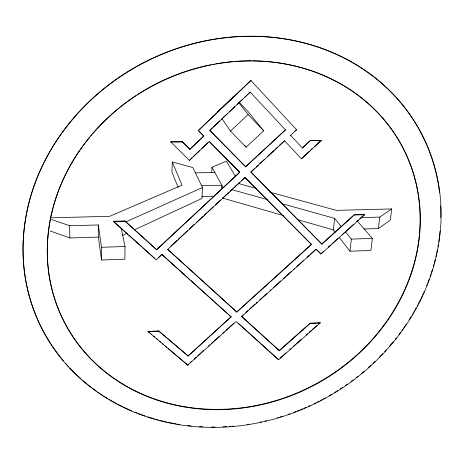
<?xml version="1.0" encoding="UTF-8"?>
<svg xmlns="http://www.w3.org/2000/svg" width="463" height="463" viewBox="0 0 463 463"><rect width="100%" height="100%" fill="white"/><g stroke="black" fill="none" stroke-linecap="round" stroke-linejoin="round"><path stroke-width="0.69" d="M121.138 227.802L125.01 246.513L124.894 259.193L101.582 260.021L98.341 237.091L98.295 224.954L69.647 225.753L51.653 219.537M134.71 229.735L201.995 198.436L202.464 187.544L192.845 167.531L172.259 161.952L171.964 172.143L178.162 187.388M211.747 172.711L212.008 167.23L226.343 161.165L235.262 175.981M221.615 188.858L221.806 185.258L201.555 185.657M222.749 188.487L222.825 187.127L212.008 167.23M335.143 232.16L333.395 229.92L334.593 218.362L281.834 203.622M357.343 221.059L372.356 238.416L370.886 250.471L349.993 251.212L351.353 239.105L345.467 231.818M378.381 228.548L379.799 217.101L391.744 208.935L390.303 220.122L378.381 228.548L364.011 228.982M217.344 111.913L233.722 96.426M198.297 130.543L250.905 80.504L198.297 130.543L203.847 136.134L189.865 149.323L182.312 141.759L170.673 141.881L182.405 141.95M189.865 149.323L203.737 135.943L198.193 130.358M212.372 127.794L209.751 130.271L245.72 166.842L285.474 129.871L245.587 166.639M213.426 126.804L219.728 120.855M221.302 119.367L227.605 113.418M229.179 111.936L234.955 106.484M237.056 104.499L242.311 99.545M244.939 97.062L250.188 92.108L285.474 129.871M191.977 157.744L189.454 160.412L209.241 141.487L239.805 172.34L156.558 249.754L124.831 220.961L113.313 221.273L156.32 259.957L161.934 254.418L158.832 257.301M193.546 156.268L199.825 150.353M201.393 148.878L207.673 142.963M239.064 102.063L248.295 111.803L263.661 130.838L246.125 147.205L230.47 131.098L248.139 114.494L238.676 102.636M156.558 249.754L239.678 172.132M170.812 246.183L177.167 240.285M178.226 239.302L187.752 230.464M189.338 228.988L194.107 224.567M196.752 222.113L203.101 216.215M204.16 215.231L206.811 212.777M207.864 211.794L213.159 206.886M215.278 204.918L220.573 200.004M222.686 198.042L229.04 192.145M230.099 191.167L232.744 188.707M233.803 187.723L239.099 182.816M241.211 180.848L244.921 177.41L311.35 244.296L236.738 312.079L311.518 244.539L245.049 177.618L167.716 249.383L236.738 312.079M321.935 244.192L321.762 243.949L354.178 214.728L364.734 214.67L354.374 214.954L321.935 244.192L250.946 172.149L254.488 168.526M256.068 167.068L258.169 165.112M259.749 163.653L264.477 159.26M267.631 156.332L273.94 150.481M274.993 149.503L277.621 147.066M279.195 145.602L283.929 141.209M294.931 130.994L296.598 129.785L290.602 135.352M250.946 172.149L284.612 140.908M310.193 140.463L302.414 147.992L310.366 140.648L321.31 140.538L310.366 140.648M309.134 151.407L301.477 158.809L321.31 140.538M310.696 149.966L312.265 148.519M314.348 146.597L321.131 140.353M231.101 316.785L188.071 356.035L231.101 316.785L228.954 314.852M320.24 322.902L310.21 323.417L279.368 350.809L279.23 350.514L310.048 323.139L320.24 322.902L278.616 359.803L236.153 321.519L187.706 365.191L188.684 363.924M190.281 362.483L191.341 361.522M194.003 359.126L196.133 357.21M197.73 355.769L203.581 350.491M208.367 346.174L209.965 344.738M211.562 343.297L219.543 336.103M222.732 333.227L224.329 331.786M225.927 330.345L233.375 323.631M279.368 350.809L241.663 316.553L243.15 314.823M245.83 312.403L247.977 310.47M249.586 309.018L254.945 304.185M256.022 303.219L257.092 302.252M259.772 299.833L261.919 297.9M262.99 296.933L266.746 293.548M269.964 290.648L271.034 289.682M273.182 287.749L280.688 280.977M283.373 278.558L285.515 276.625M286.585 275.659L291.412 271.306M293.559 269.373L294.63 268.407M296.777 266.474L303.213 260.669M306.969 257.289L309.11 255.356M310.187 254.384L315.546 249.551M241.663 316.553L316.252 249.314L320.963 254.054L364.734 214.67M320.963 254.054L320.79 253.805L323.458 251.403M328.255 247.086L330.391 245.164M331.988 243.723L337.857 238.445M342.128 234.608L344.258 232.686M345.861 231.245L353.327 224.526M356.527 221.644L358.13 220.209M359.728 218.767L364.531 214.444M280.098 358.067L286.041 352.8M289.821 349.443L290.903 348.489M293.062 346.573L295.226 344.657M296.308 343.696L301.17 339.385M306.031 335.073L307.652 333.638M309.272 332.202L311.431 330.287M312.513 329.326L316.837 325.495M318.995 323.579L320.078 322.624M122.301 235.505L126.874 233.381M125.67 221.98L202.464 187.544M187.706 365.191L148.004 331.462L158.774 330.912L187.978 355.729M148.067 331.763L158.844 331.207L188.071 356.035M98.295 224.954L101.553 247.277L125.01 246.513M351.353 239.105L372.356 238.416M49.958 230.892L69.849 237.959L98.341 237.091M361.024 217.627L379.799 217.101M51.318 217.813L109.772 216.29L182.034 185.142L172.259 161.952M391.744 208.935L336.422 210.376L269.894 192.162M113.36 221.517L124.883 221.204M201.816 196.486L214.051 196.214M195.392 172.832L214.873 172.502M256.033 188.366L240.094 184.002L239.348 182.769M231.847 189.651L267.255 199.547M222.257 197.979L283.385 215.544M297.275 219.537L333.395 229.92M148.004 331.462L149.103 332.393M150.753 333.782L151.852 334.714M153.502 336.103L154.601 337.035M156.257 338.424L157.906 339.819M159.556 341.214L160.655 342.14M162.305 343.534L163.41 344.46M165.059 345.849L166.709 347.244M168.358 348.639L187.619 364.885M113.313 221.273L127.8 234.243M128.876 235.204L141.221 246.252M142.83 247.693L154.636 258.256M124.831 220.961L156.482 249.505M161.934 254.418L166.223 258.285M167.299 259.251L189.818 279.559M190.889 280.526L213.408 300.828M214.479 301.795L227.345 313.399M238.185 323.174L260.212 343.037M261.288 344.003L278.616 359.803M162.009 254.673L231.216 317.068M236.616 311.802L167.716 249.383M241.541 316.27L279.23 350.514M170.673 141.881L189.454 160.412M182.312 141.759L189.766 149.127M316.553 249.54L320.79 253.805M209.351 141.678L239.805 172.34M250.813 171.941L321.762 243.949M245.72 166.842L209.861 130.456L250.188 92.108M248.139 114.494L263.661 130.838M284.456 140.723L301.477 158.809M290.434 135.173L302.414 147.992M250.905 80.504L296.598 129.785M334.593 218.362L341.387 226.772M339.078 237.201L349.993 251.212M244.886 145.428L246.125 147.205M222.118 118.893L230.47 131.098M158.774 330.912L158.844 331.207M69.647 225.753L69.849 237.959M101.553 247.277L101.582 260.021M427.181 145.967A213.281 190.64 -26.7 0 1 439.52 192.255M440.66 205.873A213.281 190.64 -26.7 0 1 440.817 217.477M440.041 231.228A213.281 190.64 -26.7 0 1 438.721 241.929M438.27 244.759A213.281 190.64 -26.7 0 1 437.9 246.883M437.367 249.713A213.281 190.64 -26.7 0 1 436.644 253.255M436.331 254.673A213.281 190.64 -26.7 0 1 435.851 256.797M435.162 259.621A213.281 190.64 -26.7 0 1 434.248 263.146M433.86 264.552A213.281 190.64 -26.7 0 1 433.264 266.659M432.43 269.454A213.281 190.64 -26.7 0 1 431.331 272.927M430.874 274.31A213.281 190.64 -26.7 0 1 430.168 276.382M429.195 279.12A213.281 190.64 -26.7 0 1 427.928 282.523M427.407 283.877A213.281 190.64 -26.7 0 1 426.602 285.891M424.38 291.181A213.281 190.64 -26.7 0 1 423.807 292.483M423.223 293.785A213.281 190.64 -26.7 0 1 422.626 295.087M422.019 296.384A213.281 190.64 -26.7 0 1 421.093 298.328M420.468 299.619A213.281 190.64 -26.7 0 1 418.517 303.485M417.852 304.764A213.281 190.64 -26.7 0 1 417.175 306.043M416.139 307.953A213.281 190.64 -26.7 0 1 415.438 309.22M414.732 310.482A213.281 190.64 -26.7 0 1 413.65 312.369M412.921 313.625A213.281 190.64 -26.7 0 1 412.18 314.869M411.433 316.113A213.281 190.64 -26.7 0 1 409.142 319.806M406.375 324.054A213.281 190.64 -26.7 0 1 405.571 325.252M404.76 326.444A213.281 190.64 -26.7 0 1 403.528 328.215M402.694 329.39A213.281 190.64 -26.7 0 1 401.861 330.559M400.593 332.295A213.281 190.64 -26.7 0 1 398.903 334.564M396.299 337.938A213.281 190.64 -26.7 0 1 395.414 339.061M393.168 341.833A213.281 190.64 -26.7 0 1 389.458 346.22M386.119 349.993A213.281 190.64 -26.7 0 1 384.66 351.585M382.687 353.691A213.281 190.64 -26.7 0 1 379.18 357.314M375.076 361.354A213.281 190.64 -26.7 0 1 372.993 363.328M370.892 365.272A213.281 190.64 -26.7 0 1 368.241 367.663M363.93 371.39A213.281 190.64 -26.7 0 1 361.175 373.676M357.812 376.378A213.281 190.64 -26.7 0 1 356.105 377.704M353.228 379.891A213.281 190.64 -26.7 0 1 350.902 381.61M347.366 384.14A213.281 190.64 -26.7 0 1 345.583 385.384M342.585 387.415A213.281 190.64 -26.7 0 1 340.16 389.007M337.724 390.564A213.281 190.64 -26.7 0 1 334.656 392.468M331.566 394.32A213.281 190.64 -26.7 0 1 329.089 395.761M325.344 397.862A213.281 190.64 -26.7 0 1 323.463 398.886M322.202 399.563A213.281 190.64 -26.7 0 1 320.292 400.564M319.019 401.218A213.281 190.64 -26.7 0 1 317.091 402.197M315.795 402.839A213.281 190.64 -26.7 0 1 313.85 403.782M309.921 405.629A213.281 190.64 -26.7 0 1 308.601 406.23M305.95 407.411A213.281 190.64 -26.7 0 1 303.954 408.273M302.617 408.835A213.281 190.64 -26.7 0 1 300.609 409.668M299.266 410.212A213.281 190.64 -26.7 0 1 297.24 411.011M295.892 411.538A213.281 190.64 -26.7 0 1 293.86 412.301M289.786 413.783A213.281 190.64 -26.7 0 1 288.426 414.258M282.291 416.283A213.281 190.64 -26.7 0 1 280.242 416.92M278.876 417.331A213.281 190.64 -26.7 0 1 277.511 417.736M266.422 420.688A213.281 190.64 -26.7 0 1 265.015 421.017M261.497 421.816A213.281 190.64 -26.7 0 1 260.084 422.117M248.724 424.218A213.281 190.64 -26.7 0 1 247.3 424.438M233.78 426.093A213.281 190.64 -26.7 0 1 232.362 426.22M230.95 426.336A213.281 190.64 -26.7 0 1 229.538 426.446M226.667 426.637A213.281 190.64 -26.7 0 1 223.062 426.828M215.092 427.042A213.281 190.64 -26.7 0 1 211.458 427.042M202.736 426.805A213.281 190.64 -26.7 0 1 199.837 426.643M191.173 425.943A213.281 190.64 -26.7 0 1 187.59 425.549M179.794 424.484A213.281 190.64 -26.7 0 1 177.682 424.143M176.276 423.9A213.281 190.64 -26.7 0 1 167.832 422.256M166.425 421.949A213.281 190.64 -26.7 0 1 159.428 420.254M158.033 419.883A213.281 190.64 -26.7 0 1 155.95 419.316M154.561 418.922A213.281 190.64 -26.7 0 1 147.685 416.81M144.965 415.901A213.281 190.64 -26.7 0 1 138.246 413.465M136.921 412.95A213.281 190.64 -26.7 0 1 134.941 412.163M131.671 410.803A213.281 190.64 -26.7 0 1 123.8 407.243M122.498 406.612A213.281 190.64 -26.7 0 1 117.972 404.326M116.688 403.649A213.281 190.64 -26.7 0 1 109.089 399.378M107.844 398.631A213.281 190.64 -26.7 0 1 103.527 395.946M102.311 395.159A213.281 190.64 -26.7 0 1 100.5 393.961M99.302 393.151A213.281 190.64 -26.7 0 1 98.11 392.329M96.929 391.501A213.281 190.64 -26.7 0 1 92.282 388.116M91.142 387.247A213.281 190.64 -26.7 0 1 82.79 380.453M81.164 379.023A213.281 190.64 -26.7 0 1 69.699 367.882M68.703 366.812A213.281 190.64 -26.7 0 1 65.781 363.565M63.408 360.804A213.281 190.64 -26.7 0 1 131.816 69.224A213.281 190.64 -26.7 0 1 426.903 145.307M252.85 60.827A190.351 169.973 -26.7 0 1 417.991 245.494A190.351 169.973 -26.7 0 1 197.006 408.372A190.351 169.973 -26.7 0 1 52.863 208.234M53.048 207.528A190.351 169.973 -26.7 0 1 89.747 137.013M90.673 135.891A190.351 169.973 -26.7 0 1 91.616 134.774M92.565 133.662A190.351 169.973 -26.7 0 1 119.552 107.543M120.687 106.64A190.351 169.973 -26.7 0 1 135.995 95.563M137.21 94.77A190.351 169.973 -26.7 0 1 210.601 64.826M212.031 64.548A190.351 169.973 -26.7 0 1 214.178 64.143M215.608 63.888A190.351 169.973 -26.7 0 1 232.883 61.602M234.324 61.481A190.351 169.973 -26.7 0 1 251.421 60.821M199.524 426.955A213.414 190.739 -26.7 0 0 427.146 145.492A213.414 190.739 -26.7 0 0 69.496 123.112A213.414 190.739 -26.7 0 0 199.524 426.955M206.689 409.437A190.472 170.06 -26.7 0 0 407.185 156.563A190.472 170.06 -26.7 0 0 87.536 139.982A190.472 170.06 -26.7 0 0 206.689 409.437"/></g></svg>
